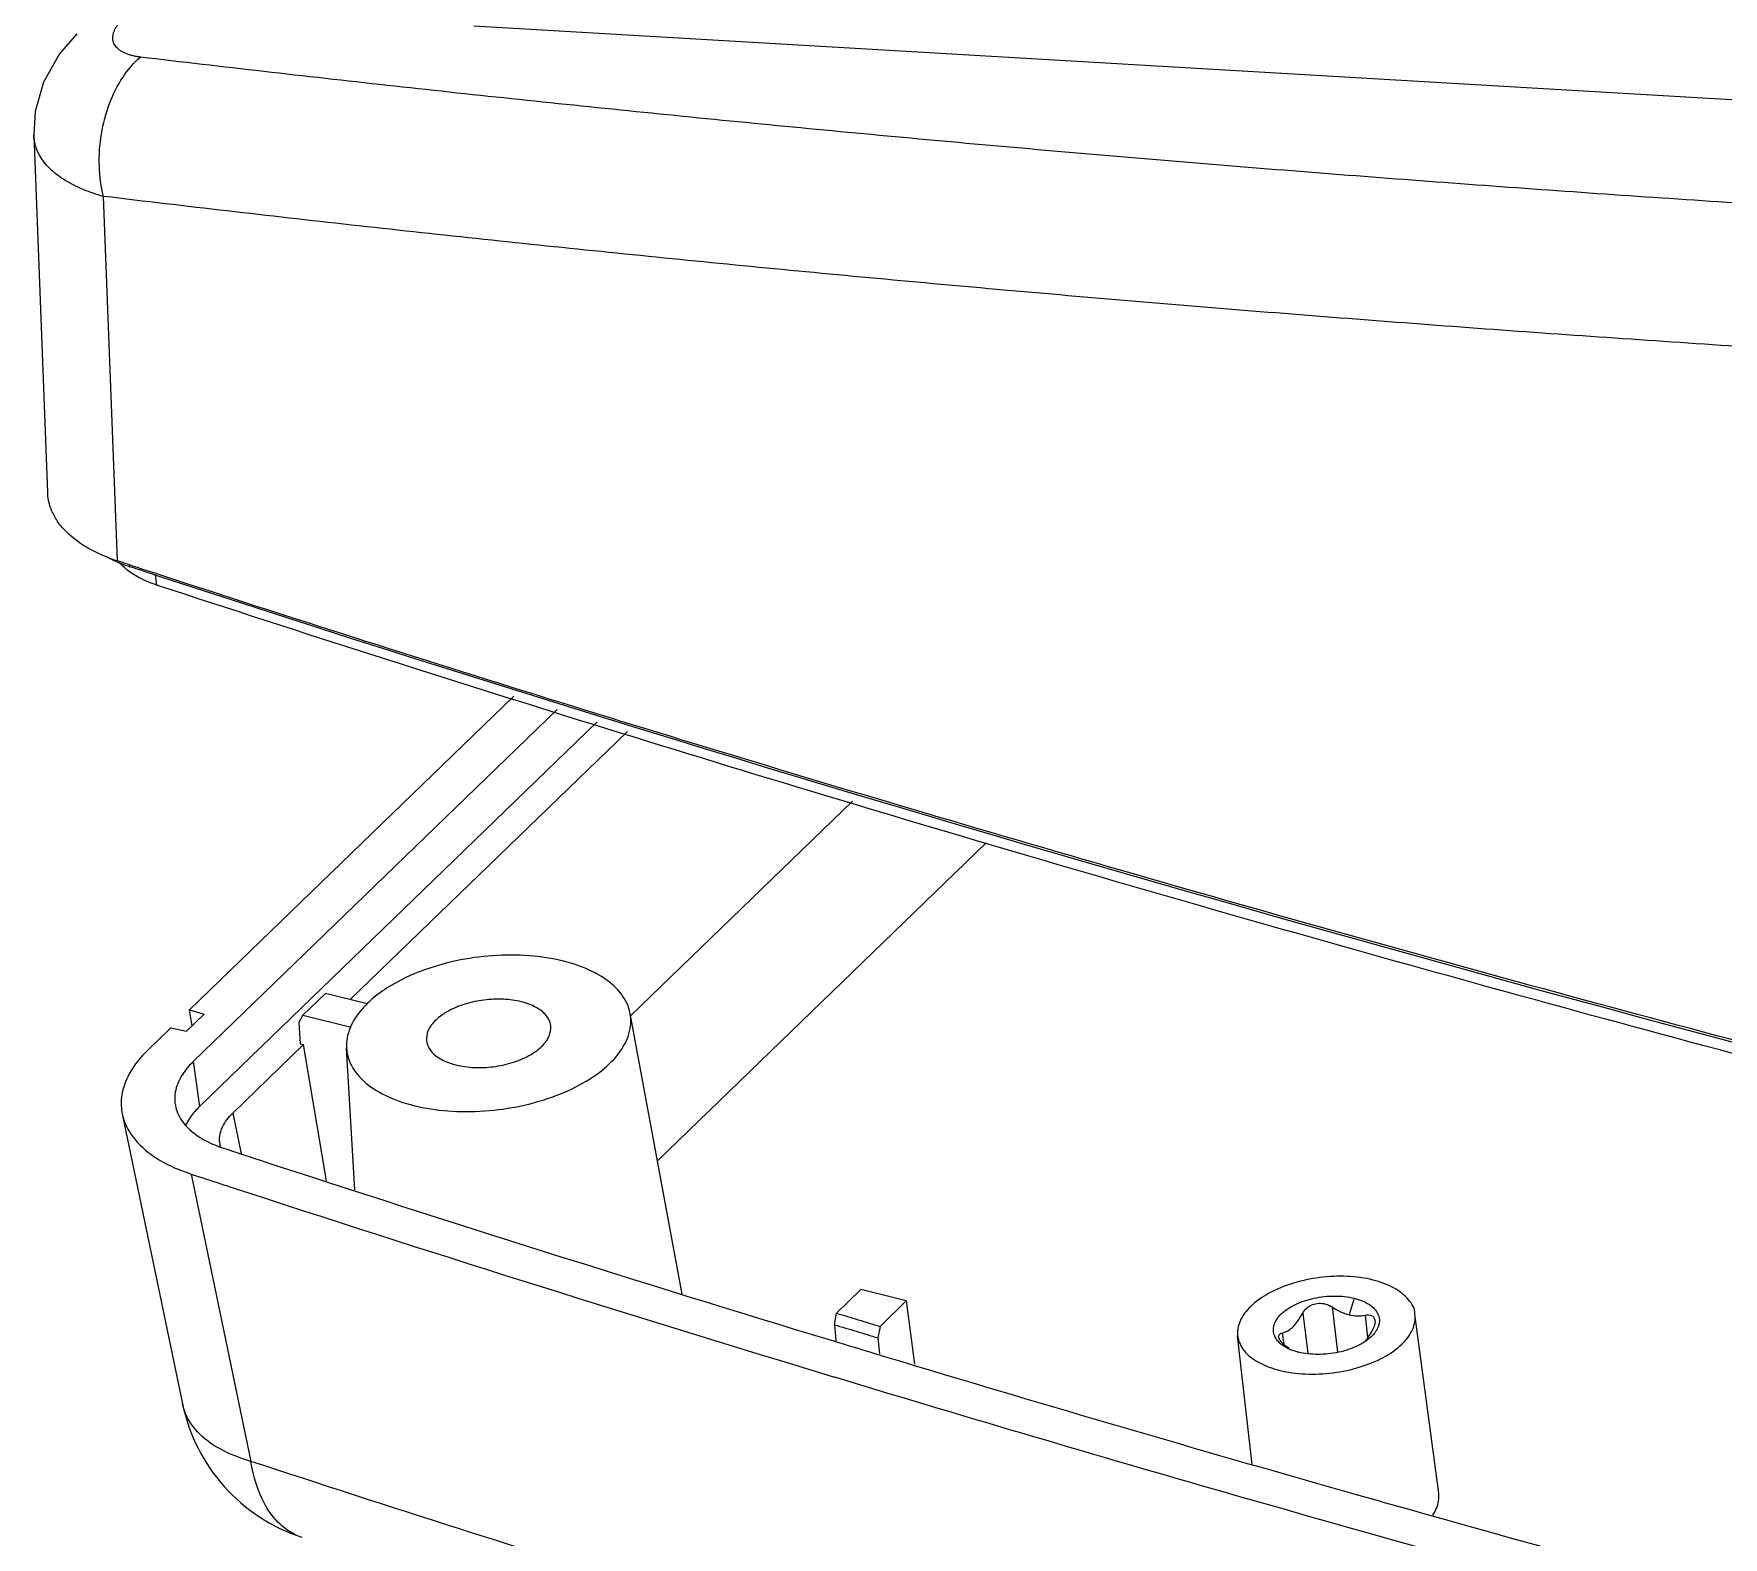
# Model space of a CAD drawing. Header units: millimetres. Extents: x 3559 to 4719, y 1270 to 1649.
# Drawn here: x 3719.43 to 3761.98, y 1319.23 to 1357.1 of the extents above; entities that cross this region are included whole.
import ezdxf

# ---------------------------------------------------------------- set-up
doc = ezdxf.new("R2010")
doc.units = ezdxf.units.MM
doc.layers.get('0').update_dxf_attribs({"linetype": 'CONTINUOUS'})

# ---------------------------------------------------------------- blocks, each defined once
blk = doc.blocks.new('*U28')
at = {"color": 7, "linetype": 'Continuous'}
for p, q in [((16.263, 91.207), (-77.917, 96.723)), ((-90.231, 93.677), (-89.843, 83.674)), ((-87.89, 81.753), (-88.283, 91.958)), ((-87.529, 81.634), (-87.89, 81.753)), ((-87.542, 81.593), (-87.549, 81.646)), ((-86.835, 81.368), (-86.796, 81.081)), ((-76.793, 77.972), (-85.873, 69.189)), ((-85.769, 67.741), (-75.582, 77.595)), ((-85.593, 66.481), (-74.463, 77.248)), ((-73.615, 76.984), (-81.376, 69.476)), ((-73.53, 69.021), (-67.321, 75.027)), ((-72.777, 64.963), (-63.576, 73.863)), ((-82.069, 69.649), (-82.701, 69.038)), ((-80.902, 69.358), (-82.069, 69.649)), ((-85.463, 69.07), (-85.958, 68.591)), ((-85.797, 68.747), (-85.873, 69.189)), ((-85.873, 69.189), (-85.463, 69.07)), ((-82.701, 69.038), (-82.813, 68.833)), ((-82.701, 69.038), (-81.349, 68.701)), ((-72.084, 61.234), (-73.543, 69.088)), ((-86.396, 68.683), (-87.045, 68.056)), ((-86.396, 68.683), (-85.958, 68.591)), ((-82.813, 68.833), (-82.775, 68.24)), ((-82.679, 68.216), (-84.665, 66.295)), ((-82.775, 68.24), (-82.679, 68.216)), ((-82.044, 64.403), (-82.679, 68.216)), ((-81.243, 64.148), (-81.479, 68.119)), ((-85.769, 67.741), (-85.593, 66.481)), ((-87.755, 66.277), (-86.068, 58.162)), ((-84.665, 66.295), (-84.43, 65.162)), ((-85.831, 64.595), (-84.157, 56.553)), ((-67.085, 61.358), (-67.765, 60.7)), ((-65.815, 61.042), (-67.085, 61.358)), ((-66.55, 60.331), (-65.815, 61.042)), ((-65.815, 61.042), (-65.589, 59.272)), ((-53.28, 61.118), (-53.426, 60.654)), ((-67.823, 60.377), (-67.765, 60.7)), ((-54.723, 60.699), (-54.583, 59.576)), ((-53.902, 60.875), (-53.744, 59.61)), ((-52.974, 60.644), (-52.906, 60.012)), ((-50.915, 55.66), (-51.58, 60.674)), ((-67.823, 60.377), (-67.783, 59.925)), ((-66.55, 60.331), (-66.607, 60.008)), ((-56.14, 56.46), (-56.543, 60.068)), ((-55.296, 60.145), (-55.252, 59.826)), ((-67.949, 59.952), (-67.58, 59.84)), ((-67.58, 59.84), (-67.546, 59.83)), ((-66.734, 59.584), (-66.33, 59.462)), ((-66.607, 60.008), (-66.569, 59.563)), ((-86.068, 58.161), (-86.068, 58.161)), ((-53.946, 55.832), (-53.23, 55.628))]:
    blk.add_line(p, q, dxfattribs=at)
blk.add_lwpolyline([(-89.024, 96.509), (-89.511, 95.952), (-89.962, 95.154), (-90.193, 94.336), (-90.231, 93.677)], dxfattribs=at)
for centre, radius, start, end in [((-86.18, 85.753), 4.377, 246.8507, 251.8686), ((-78.723, 67.132), 3.119, 129.65, 133.98), ((-84.424, 65.176), 1.747, 144.4213, 146.1816), ((-83.78, 68.787), 3.652, 249.8275, 251.8188), ((-84.334, 65.554), 0.702, 183.9296, 192.1954), ((-84.279, 65.565), 0.758, 192.1499, 196.7172), ((163.635, 821.908), 796.372, 251.889147, 253.094217), ((157.09, 803.635), 777.941, 251.804366, 251.929677), ((162.608, 820.737), 795.911, 251.933958, 253.170765), ((-55.449, 60.755), 0.629, 284.0971, 296.0838), ((-53.325, 60.622), 0.779, 322.4707, 325.6457), ((-55.041, 60.267), 0.512, 211.2366, 212.8808), ((-54.635, 60.737), 1.138, 238.8339, 243.8905), ((-54.59, 60.826), 1.239, 243.8433, 245.3293), ((-54.554, 60.905), 1.325, 245.3481, 248.4031), ((-54.405, 61.355), 1.8, 254.9644, 256.0046), ((172.645, 851.793), 827.586, 253.216165, 254.109651), ((-81.173, 59.18), 5, 191.7601, 251.8338), ((171.136, 848.839), 825.279, 253.257059, 254.033135), ((180.934, 883.469), 861.267, 254.040223, 255.432793), ((181.406, 882.977), 859.977, 254.223987, 255.511634), ((-82.275, 55.843), 1.486, 243.8389, 252.0771)]:
    blk.add_arc(centre, radius, start, end, dxfattribs=at)
for points, start_tangent, end_tangent in [([(-87.246, 95.856), (-87.358, 95.873), (-87.463, 95.895), (-87.561, 95.922), (-87.65, 95.954), (-87.73, 95.991), (-87.802, 96.032), (-87.863, 96.078), (-87.915, 96.129), (-87.957, 96.183), (-87.988, 96.241), (-88.008, 96.302), (-88.018, 96.366), (-88.017, 96.432), (-88.006, 96.501), (-87.984, 96.572), (-87.951, 96.644), (-87.908, 96.718), (-87.855, 96.792), (-87.793, 96.866), (-87.721, 96.94)], (-0.992981, 0.118272), (0.718754, 0.695264)), ([(-88.283, 91.958), (-88.396, 92.81), (-88.336, 93.703), (-88.109, 94.558), (-87.734, 95.298), (-87.246, 95.856)], (-0.238602, 0.971117), (0.76353, 0.645772)), ([(14.756, 89.75), (7.116, 89.829), (-0.475, 89.964), (-8.014, 90.153), (-15.501, 90.398), (-22.935, 90.697), (-30.314, 91.052), (-37.637, 91.461), (-44.903, 91.925), (-52.112, 92.444), (-59.261, 93.017), (-66.35, 93.645), (-73.378, 94.328), (-80.344, 95.065), (-87.246, 95.856)], (-0.999977, 0.00677), (-0.992981, 0.118273)), ([(-88.283, 91.958), (-88.565, 92.044), (-88.83, 92.143), (-89.076, 92.253), (-89.3, 92.374), (-89.503, 92.505), (-89.682, 92.645), (-89.837, 92.795), (-89.968, 92.952), (-90.073, 93.117), (-90.152, 93.288), (-90.204, 93.463), (-90.229, 93.643), (-90.231, 93.677)], (-0.964183, 0.265236), (-0.03865, 0.999253)), ([(14.151, 85.74), (6.478, 85.826), (-1.144, 85.967), (-8.716, 86.163), (-16.234, 86.415), (-23.699, 86.722), (-31.11, 87.084), (-38.464, 87.501), (-45.761, 87.973), (-53, 88.501), (-60.179, 89.083), (-67.299, 89.72), (-74.356, 90.411), (-81.351, 91.157), (-88.283, 91.958)], (-0.999971, 0.00757), (-0.992878, 0.119135)), ([(-89.623, 82.953), (-89.762, 83.247), (-89.842, 83.674)], (-0.513917, 0.85784), (-0.041702, 0.99913)), ([(-88.3, 81.907), (-88.752, 82.136), (-89.397, 82.65), (-89.623, 82.953)], (-0.918458, 0.395519), (-0.513917, 0.85784)), ([(-87.89, 81.753), (-88.3, 81.907)], (-0.950004, 0.312239), (-0.918458, 0.395519)), ([(-87.9, 81.728), (-87.952, 81.75), (-88.138, 81.84)], (-0.919033, 0.394182), (-0.88934, 0.457246)), ([(-87.632, 81.512), (-87.838, 81.705)], (-0.781573, 0.623814), (-0.665341, 0.746539)), ([(-87.256, 81.272), (-87.632, 81.512)], (-0.888901, 0.458098), (-0.781573, 0.623814)), ([(-86.719, 81.323), (-87.542, 81.593)], (-0.950342, 0.311207), (-0.949996, 0.312263)), ([(-86.708, 81.365), (-87.529, 81.634)], (-0.950502, 0.310718), (-0.950156, 0.311774)), ([(-11.232, 60.508), (-28.911, 64.728), (-86.719, 81.323)], (-0.974936, 0.222484), (-0.950342, 0.311207)), ([(-11.534, 60.657), (-17.042, 61.931), (-41.281, 67.974), (-64.911, 74.585), (-86.708, 81.365)], (-0.974942, 0.222458), (-0.950502, 0.310718)), ([(-86.796, 81.081), (-87.256, 81.272)], (-0.950004, 0.312237), (-0.888901, 0.458098)), ([(-11.303, 60.189), (-37.17, 66.514), (-62.347, 73.481), (-86.796, 81.081)], (-0.974766, 0.223229), (-0.949998, 0.312257)), ([(-75.412, 70.554), (-76.36, 70.703), (-77.385, 70.705), (-78.419, 70.559), (-79.39, 70.274), (-80.232, 69.871), (-80.713, 69.533)], (-0.9703, 0.241905), (-0.769525, -0.638616)), ([(-73.544, 69.088), (-73.63, 69.365), (-73.999, 69.861), (-74.607, 70.266), (-75.412, 70.554)], (-0.183113, 0.983092), (-0.9703, 0.241905)), ([(-76.588, 69.417), (-77.09, 69.487), (-77.633, 69.465), (-78.163, 69.351), (-78.629, 69.157), (-78.984, 68.901), (-79.194, 68.61), (-79.239, 68.32)], (-0.9703, 0.241905), (0.119106, -0.992882)), ([(-80.888, 69.376), (-81.314, 68.824)], (-0.719119, -0.694887), (-0.463676, -0.886005)), ([(-79.592, 66.51), (-78.645, 66.361), (-77.619, 66.359), (-76.586, 66.506), (-75.615, 66.79), (-74.772, 67.193), (-74.116, 67.688), (-73.691, 68.24), (-73.525, 68.812), (-73.544, 69.088)], (0.9703, -0.241905), (-0.183113, 0.983092)), ([(-75.765, 68.744), (-75.766, 68.753), (-75.892, 69.031), (-76.175, 69.259), (-76.588, 69.417)], (-0.119106, 0.992882), (-0.9703, 0.241905)), ([(-81.314, 68.824), (-81.48, 68.252), (-81.479, 68.12)], (-0.463676, -0.886005), (0.0641, -0.997943)), ([(-78.417, 67.648), (-77.914, 67.577), (-77.371, 67.599), (-76.841, 67.713), (-76.376, 67.908), (-76.021, 68.163), (-75.811, 68.454), (-75.765, 68.744)], (0.9703, -0.241905), (-0.119106, 0.992882)), ([(-81.479, 68.12), (-81.374, 67.699), (-81.005, 67.203), (-80.397, 66.798), (-79.592, 66.51)], (0.0641, -0.997943), (0.9703, -0.241905)), ([(-79.239, 68.32), (-79.238, 68.311), (-79.113, 68.034), (-78.83, 67.805), (-78.417, 67.648)], (0.119106, -0.992882), (0.9703, -0.241905)), ([(-87.045, 68.056), (-87.549, 67.417), (-87.776, 66.74), (-87.755, 66.277)], (-0.718749, -0.695269), (0.199995, -0.979797)), ([(-85.769, 67.741), (-86.124, 67.29), (-86.281, 66.821), (-86.281, 66.59), (-86.277, 66.559)], (-0.718749, -0.695269), (0.141457, -0.989944)), ([(-87.755, 66.277), (-87.703, 66.088), (-87.338, 65.491), (-86.693, 64.977), (-85.831, 64.595)], (0.199995, -0.979797), (0.949996, -0.312263)), ([(-86.277, 66.559), (-86.23, 66.364), (-85.974, 65.945), (-85.528, 65.589), (-85.039, 65.359)], (0.141457, -0.989944), (0.938573, -0.345081)), ([(-85.593, 66.481), (-85.845, 66.192)], (-0.718749, -0.695269), (-0.58173, -0.813382)), ([(-85.034, 65.506), (-84.953, 65.905), (-84.665, 66.295)], (-0.067338, 0.99773), (0.718749, 0.695269)), ([(-85.876, 66.148), (-85.982, 65.964)], (-0.556469, -0.830868), (-0.438404, -0.898778)), ([(-84.919, 65.318), (-83.923, 64.991)], (0.949998, -0.312257), (0.950419, -0.310972)), ([(-52.754, 61.627), (-53.472, 61.728), (-54.247, 61.696), (-55.004, 61.533), (-55.669, 61.256), (-56.176, 60.891), (-56.476, 60.475), (-56.543, 60.068)], (-0.9703, 0.241905), (0.108153, -0.994134)), ([(-51.58, 60.674), (-51.58, 60.679), (-51.759, 61.075), (-52.164, 61.402), (-52.754, 61.627)], (-0.130111, 0.991499), (-0.9703, 0.241905)), ([(-55.478, 60.002), (-55.505, 60.053), (-55.543, 60.206), (-55.524, 60.366), (-55.45, 60.525), (-55.324, 60.678), (-54.928, 60.942), (-54.402, 61.119), (-53.824, 61.18), (-53.28, 61.118)], (-0.5185, 0.855078), (0.9703, -0.241905)), ([(-53.28, 61.118), (-52.857, 60.939), (-52.71, 60.815), (-52.615, 60.674), (-52.577, 60.521), (-52.577, 60.469)], (0.9703, -0.241905), (-0.057854, -0.998325)), ([(-67.765, 60.7), (-67.158, 60.515), (-66.55, 60.331)], (0.956583, -0.291461), (0.95704, -0.289957)), ([(-55.366, 59.1), (-54.649, 58.999), (-53.873, 59.031), (-53.116, 59.194), (-52.451, 59.471), (-51.944, 59.836), (-51.644, 60.252), (-51.58, 60.674)], (0.9703, -0.241905), (-0.130111, 0.991499)), ([(-55.173, 60.19), (-55.051, 60.267), (-54.935, 60.382), (-54.825, 60.529), (-54.723, 60.699)], (0.897836, 0.440331), (0.480415, 0.877041)), ([(-54.723, 60.699), (-54.607, 60.844), (-54.448, 60.939), (-54.271, 60.976), (-54.084, 60.956), (-53.902, 60.875)], (0.480415, 0.877041), (0.839817, -0.54287)), ([(-53.902, 60.875), (-53.665, 60.742), (-53.426, 60.654)], (0.839817, -0.54287), (0.9703, -0.241905)), ([(-53.426, 60.654), (-53.201, 60.624), (-52.974, 60.644)], (0.9703, -0.241905), (0.98253, 0.186104)), ([(-52.974, 60.644), (-52.834, 60.645), (-52.744, 60.595), (-52.702, 60.503), (-52.7, 60.494)], (0.98253, 0.186104), (0.119963, -0.992778)), ([(-67.823, 60.377), (-67.215, 60.193), (-66.607, 60.008)], (0.956586, -0.291449), (0.957043, -0.289945)), ([(-56.543, 60.068), (-56.54, 60.047), (-56.361, 59.651), (-55.956, 59.325), (-55.366, 59.1)], (0.108153, -0.994134), (0.9703, -0.241905)), ([(-55.395, 60.026), (-55.377, 60.098), (-55.296, 60.145)], (-0.08954, 0.995983), (0.969792, 0.243933)), ([(-52.78, 60.214), (-52.887, 60.038), (-52.999, 59.89)], (-0.486034, -0.87394), (-0.660241, -0.751053)), ([(-52.708, 60.148), (-52.797, 60.048), (-52.858, 59.993)], (-0.608877, -0.793264), (-0.766022, -0.642814)), ([(-52.7, 60.494), (-52.712, 60.373), (-52.78, 60.214)], (0.119963, -0.992778), (-0.486034, -0.87394)), ([(-52.577, 60.469), (-52.596, 60.361), (-52.67, 60.201), (-52.682, 60.183)], (-0.057854, -0.998325), (-0.564008, -0.82577)), ([(-67.546, 59.83), (-66.734, 59.584)], (0.956929, -0.290324), (0.957232, -0.289322)), ([(-55.224, 59.763), (-55.263, 59.788), (-55.41, 59.912), (-55.47, 59.989)], (-0.855193, 0.518309), (-0.542822, 0.839848)), ([(-55.352, 59.931), (-55.394, 60.023), (-55.395, 60.026)], (-0.593317, 0.804969), (-0.08954, 0.995983)), ([(-55.255, 59.828), (-55.352, 59.931)], (-0.754081, 0.656781), (-0.593317, 0.804969)), ([(-55.102, 59.715), (-55.255, 59.828)], (-0.842542, 0.53863), (-0.754081, 0.656781)), ([(-54.872, 59.617), (-55.042, 59.673)], (-0.965748, 0.259482), (-0.929645, 0.368456)), ([(-53.113, 59.824), (-53.192, 59.784), (-53.718, 59.607), (-54.297, 59.547), (-54.84, 59.609)], (-0.883222, -0.468956), (-0.9703, 0.241905)), ([(-52.858, 59.993), (-53.113, 59.824)], (-0.766022, -0.642814), (-0.883222, -0.468956)), ([(-67.824, 58.914), (-66.608, 58.547)], (0.95715, -0.289592), (0.957601, -0.288098)), ([(-84.157, 56.553), (-85.018, 56.899), (-85.65, 57.382), (-86.015, 57.972), (-86.067, 58.161)], (-0.958513, 0.285049), (-0.200819, 0.979628)), ([(-82.93, 54.51), (-83.458, 54.916), (-83.894, 55.621), (-84.157, 56.553)], (-0.897593, 0.440826), (-0.162607, 0.986691)), ([(33.803, 26.992), (11.432, 31.326), (-12.659, 36.615), (-36.633, 42.557), (-60.826, 49.294), (-84.157, 56.553)], (-0.983867, 0.178903), (-0.950152, 0.311788)), ([(-53.23, 55.628), (-52.402, 55.394)], (0.962026, -0.272956), (0.962306, -0.27197)), ([(-51.081, 55.045), (-50.98, 55.23), (-50.915, 55.66)], (0.559612, 0.828755), (-0.130098, 0.991501))]:
    blk.add_spline(points, degree=3, dxfattribs=dict(at, start_tangent=start_tangent, end_tangent=end_tangent))

msp = doc.modelspace()

# ---------------------------------------------------------------- block references
at = {"xscale": 0.9, "yscale": 0.9, "zscale": 0.9}
msp.add_blockref('*U28', (3800.637, 1270.244), dxfattribs=at)

doc.saveas('drawing.dxf')
